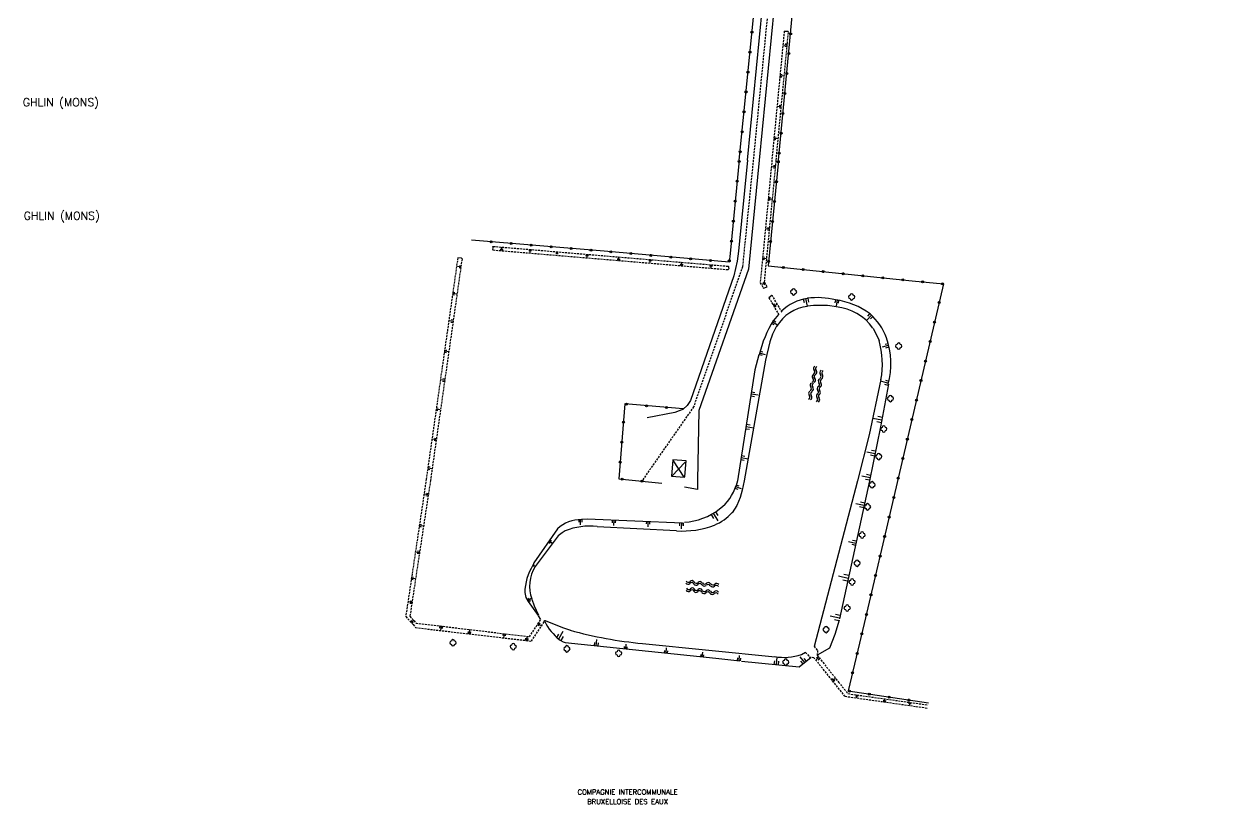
# Model space of a CAD drawing. Header units: millimetres. Extents: x 116000 to 117000, y 128339 to 129000.
# Drawn here: x 116018 to 116316.5, y 128339.1 to 128534 of the extents above; entities that cross this region are included whole.
import ezdxf
from ezdxf.enums import TextEntityAlignment as Align

# ---------------------------------------------------------------- set-up
doc = ezdxf.new("R2010")
doc.units = ezdxf.units.MM
doc.linetypes.add('DASHED', pattern=[0.75, 0.5, -0.25])
for name, color, linetype in [('W0001', 6, 'DASHED'), ('W0008', 7, 'CONTINUOUS'), ('W0100', 7, 'CONTINUOUS'), ('W0112', 1, 'DASHED'), ('W0211', 2, 'CONTINUOUS'), ('W0300', 7, 'CONTINUOUS'), ('W0322', 7, 'CONTINUOUS'), ('W0515', 5, 'CONTINUOUS'), ('W0980', 7, 'CONTINUOUS'), ('W0984', 7, 'CONTINUOUS')]:
    doc.layers.add(name, color=color, linetype=linetype)
doc.styles.get("Standard").update_dxf_attribs({"font": 'romans.shx', "width": 0.85})

msp = doc.modelspace()

# ---------------------------------------------------------------- linework, layer by layer
at = {"layer": 'W0001'}
msp.add_lwpolyline([(116269.46, 128705.93), (116268.91, 128699.44), (116269.38, 128693.04), (116269.05, 128660.4), (116268.1, 128647.56, -0.145877), (116250.69, 128629.11), (116214.41, 128598.28, 0.195046), (116208.7, 128585.93), (116200.3, 128500)], format="xyb", dxfattribs=at)
msp.add_lwpolyline([(116200.3, 128500), (116197.61, 128473.32), (116185.4, 128438.35), (116172.38, 128419.69)], dxfattribs=at)
at = {"layer": 'W0008'}
for points in [[(116205.51, 128569.01), (116198.82, 128500)], [(116208.51, 128569.02), (116201.77, 128500)], [(116198.85, 128500), (116196.64, 128477.22), (116196.31, 128474.77), (116195.48, 128471.09), (116184.6, 128439.96), (116183.8, 128438.69), (116182.76, 128437.75)], [(116201.79, 128500), (116199.13, 128472.77), (116186.71, 128437.41), (116186.35, 128419.97)], [(116182.85, 128437.77), (116180.67, 128436.9), (116173.78, 128435.57)], [(116186.35, 128419.98), (116186.4, 128417.69), (116183.16, 128418.27)]]:
    msp.add_lwpolyline(points, dxfattribs=at)
at = {"layer": 'W0100'}
msp.add_lwpolyline([(116183.22, 128420.97), (116183.57, 128424.81), (116180.18, 128425.11), (116179.86, 128421.04), (116183.16, 128420.75), (116183.22, 128420.97)], close=True, dxfattribs=at)
for points in [[(116183.32, 128424.54), (116179.92, 128421.05)], [(116180.26, 128424.86), (116182.92, 128420.8)]]:
    msp.add_lwpolyline(points, dxfattribs=at)
at = {"layer": 'W0112'}
for points in [[(116208.04, 128532.19), (116204.95, 128500)], [(116206.02, 128500), (116209.11, 128532.07), (116208.96, 128532.22)], [(116204.98, 128500), (116202.04, 128469.35), (116202.87, 128467.97)], [(116203.75, 128468.34), (116203.11, 128469.52), (116206.05, 128500)], [(116135.14, 128478.33), (116135.27, 128478.43), (116194.05, 128473.47), (116194.21, 128473.36)], [(116126.47, 128475.6), (116118.58, 128420.23)], [(116127.36, 128475.5), (116127.53, 128475.34), (116119.64, 128419.94)], [(116135.11, 128477.78), (116135.21, 128477.54), (116194.01, 128472.63), (116194.17, 128472.83)], [(116204.21, 128465.6), (116206.66, 128461.37)], [(116207.49, 128461.96), (116205.1, 128466.07), (116204.92, 128466.12)], [(116118.58, 128420.23), (116113.46, 128385.93), (116115.33, 128383.92), (116115.89, 128383.18), (116144.89, 128379.81), (116148.1, 128384.72)], [(116119.64, 128419.94), (116114.5, 128386.02)], [(116114.5, 128386.02), (116116.08, 128384.31)], [(116116.08, 128384.31), (116144.38, 128380.91)], [(116144.38, 128380.91), (116147.22, 128385.23)], [(116213.37, 128377), (116214.3, 128375.89), (116215.39, 128375.75), (116223.01, 128366.17), (116223.23, 128366.03), (116243.83, 128363.08)], [(116215.49, 128378.53), (116216.32, 128377.52)], [(116216.36, 128377.49), (116216.28, 128376.27), (116221.6, 128369.58), (116223.93, 128366.68), (116243.99, 128363.86)]]:
    msp.add_lwpolyline(points, dxfattribs=at)
at = {"layer": 'W0211'}
for p, q in [((116208.28, 128529.07), (116208.82, 128529.02)), ((116207.72, 128528.81), (116208.79, 128528.71)), ((116208.22, 128528.45), (116208.76, 128528.4)), ((116207.48, 128520.68), (116206.94, 128520.73)), ((116208.04, 128520.93), (116206.97, 128521.04)), ((116207.53, 128521.29), (116207, 128521.34)), ((116206.24, 128513.45), (116207.31, 128513.35)), ((116206.75, 128513.09), (116207.28, 128513.04)), ((116206.81, 128513.71), (116207.34, 128513.66)), ((116205.96, 128505.08), (116205.45, 128505.13)), ((116206.5, 128505.32), (116205.47, 128505.42)), ((116206.01, 128505.67), (116205.5, 128505.72)), ((116204.83, 128498.4), (116205.88, 128498.3)), ((116205.33, 128498.04), (116205.85, 128497.99)), ((116205.38, 128498.65), (116205.91, 128498.6)), ((116205.08, 128490.18), (116204.05, 128490.28)), ((116204.6, 128490.53), (116204.08, 128490.58)), ((116204.54, 128489.94), (116204.02, 128489.99)), ((116203.34, 128482.87), (116204.39, 128482.77)), ((116203.83, 128482.52), (116204.36, 128482.47)), ((116203.89, 128483.13), (116204.42, 128483.08)), ((116137.42, 128478.25), (116137.34, 128477.36)), ((116137.12, 128477.82), (116137.09, 128477.38)), ((116137.64, 128477.78), (116137.6, 128477.34)), ((116144.37, 128477.27), (116144.4, 128477.66)), ((116144.56, 128476.86), (116144.62, 128477.64)), ((116144.81, 128477.23), (116144.85, 128477.62)), ((116151.08, 128476.79), (116151.08, 128476.5)), ((116151.25, 128477.08), (116151.25, 128476.5)), ((116151.42, 128476.79), (116151.42, 128476.5)), ((116158.59, 128476.02), (116158.63, 128476.46)), ((116158.81, 128475.57), (116158.88, 128476.44)), ((116159.09, 128475.98), (116159.13, 128476.41)), ((116166.38, 128475.37), (116166.34, 128474.94)), ((116166.66, 128475.78), (116166.59, 128474.92)), ((116166.88, 128475.33), (116166.84, 128474.9)), ((116203.61, 128475.35), (116202.63, 128475.44)), ((116203.15, 128475.68), (116202.65, 128475.73)), ((116126.39, 128473.48), (116127.25, 128473.36)), ((116126.79, 128473.17), (116127.21, 128473.11)), ((116126.86, 128473.67), (116127.28, 128473.6)), ((116174.39, 128474.75), (116174.42, 128475.13)), ((116174.57, 128474.36), (116174.63, 128475.11)), ((116174.82, 128474.72), (116174.85, 128475.09)), ((116182.11, 128474.05), (116182.07, 128473.62)), ((116182.39, 128474.45), (116182.32, 128473.6)), ((116182.6, 128474.01), (116182.57, 128473.58)), ((116189.56, 128473.42), (116189.59, 128473.85)), ((116189.77, 128472.98), (116189.84, 128473.83)), ((116190.05, 128473.38), (116190.08, 128473.81)), ((116203.09, 128475.11), (116202.6, 128475.16)), ((116202.54, 128468.95), (116203.22, 128469.32)), ((116202.77, 128469.33), (116203.11, 128469.52)), ((116125.66, 128466.26), (116125.15, 128466.33)), ((116126.21, 128466.48), (116125.19, 128466.63)), ((116125.74, 128466.85), (116125.23, 128466.92)), ((116202.98, 128468.94), (116203.32, 128469.12)), ((116205.73, 128463.98), (116205.3, 128463.72)), ((116206.32, 128463.98), (116205.44, 128463.47)), ((116206.03, 128463.47), (116205.59, 128463.22)), ((116213.07, 128464.31), (116212.89, 128465.27)), ((116213.82, 128463.46), (116213.44, 128465.38)), ((116214.18, 128464.53), (116214, 128465.49)), ((116220.8, 128464.36), (116220.91, 128465.06)), ((116221.09, 128463.6), (116221.31, 128464.99)), ((116221.6, 128464.23), (116221.71, 128464.93)), ((116228.67, 128460.02), (116229.83, 128461.27)), ((116228.89, 128460.98), (116229.47, 128461.6)), ((116229.61, 128460.31), (116230.19, 128460.93)), ((116124.23, 128459.91), (116125.31, 128459.75)), ((116124.73, 128459.52), (116125.27, 128459.44)), ((116124.82, 128460.14), (116125.36, 128460.07)), ((116205.5, 128458.79), (116204.87, 128459.16)), ((116206.35, 128458.78), (116205.08, 128459.52)), ((116205.93, 128459.52), (116205.29, 128459.89)), ((116123.63, 128451.82), (116123.09, 128451.9)), ((116124.22, 128452.05), (116123.14, 128452.21)), ((116123.72, 128452.44), (116123.18, 128452.52)), ((116203.34, 128451.36), (116201.88, 128451.75)), ((116202.72, 128451.98), (116201.99, 128452.17)), ((116232.57, 128453.35), (116234.12, 128453.73)), ((116233.24, 128453.99), (116234.01, 128454.18)), ((116233.46, 128453.1), (116234.23, 128453.29)), ((116202.5, 128451.13), (116201.77, 128451.32)), ((116122.72, 128445.41), (116123.26, 128445.34)), ((116122.14, 128445.18), (116123.21, 128445.02)), ((116122.63, 128444.79), (116123.17, 128444.71)), ((116232.36, 128444.72), (116234.09, 128444.28)), ((116233.1, 128444), (116233.97, 128443.78)), ((116233.36, 128445), (116234.22, 128444.78)), ((116200.57, 128440.85), (116199.68, 128440.99)), ((116201.53, 128441.22), (116199.76, 128441.5)), ((116200.73, 128441.87), (116199.84, 128442.01)), ((116121.5, 128437.38), (116121.03, 128437.45)), ((116121.99, 128437.58), (116121.07, 128437.71)), ((116121.57, 128437.91), (116121.11, 128437.98)), ((116199.51, 128433.74), (116198.57, 128433.89)), ((116230.14, 128435.52), (116232.44, 128435.09)), ((116231.17, 128434.64), (116232.31, 128434.43)), ((116231.41, 128435.97), (116232.56, 128435.75)), ((116120.67, 128430.54), (116121.14, 128430.47)), ((116199.34, 128432.66), (116198.4, 128432.8)), ((116200.37, 128433.05), (116198.49, 128433.35)), ((116120.17, 128430.34), (116121.1, 128430.21)), ((116120.6, 128430), (116121.06, 128429.94)), ((116229.83, 128427.52), (116230.87, 128427.31)), ((116198.06, 128424.94), (116197.19, 128425.07)), ((116199.01, 128425.3), (116197.27, 128425.57)), ((116198.22, 128425.94), (116197.35, 128426.08)), ((116228.65, 128427.13), (116230.75, 128426.7)), ((116229.58, 128426.31), (116230.63, 128426.1)), ((116119.47, 128422.62), (116118.93, 128422.69)), ((116120.05, 128422.85), (116118.98, 128423)), ((116119.56, 128423.24), (116119.02, 128423.31)), ((116196.8, 128418.52), (116196.07, 128418.78)), ((116227.46, 128421.09), (116229.51, 128420.67)), ((116228.37, 128420.29), (116229.39, 128420.08)), ((116228.61, 128421.48), (116229.63, 128421.27)), ((116118.04, 128416.57), (116119.1, 128416.41)), ((116118.52, 128416.18), (116119.06, 128416.1)), ((116118.62, 128416.8), (116119.15, 128416.72)), ((116196.5, 128417.68), (116195.78, 128417.94)), ((116197.37, 128417.84), (116195.93, 128418.36)), ((116225.97, 128414.23), (116228.02, 128413.79)), ((116226.87, 128413.42), (116227.89, 128413.19)), ((116227.12, 128414.6), (116228.15, 128414.38)), ((116156.77, 128409.51), (116156.76, 128410.17)), ((116157.16, 128408.85), (116157.15, 128410.18)), ((116157.54, 128409.52), (116157.53, 128410.18)), ((116165.11, 128409.4), (116165.14, 128410.09)), ((116165.48, 128408.68), (116165.54, 128410.08)), ((116165.92, 128409.36), (116165.95, 128410.06)), ((116173.66, 128409.07), (116173.68, 128409.74)), ((116174.02, 128408.38), (116174.07, 128409.73)), ((116174.44, 128409.04), (116174.46, 128409.71)), ((116190.42, 128410.47), (116189.83, 128411.45)), ((116191.57, 128409.84), (116190.4, 128411.79)), ((116191.55, 128411.15), (116190.96, 128412.13)), ((116117.33, 128408.27), (116116.81, 128408.35)), ((116117.91, 128408.49), (116116.85, 128408.65)), ((116117.42, 128408.87), (116116.9, 128408.95)), ((116181.95, 128408.62), (116181.98, 128409.4)), ((116182.37, 128407.83), (116182.43, 128409.38)), ((116182.85, 128408.59), (116182.88, 128409.36)), ((116149.52, 128404.23), (116149.08, 128404.54)), ((116150.14, 128404.18), (116149.26, 128404.79)), ((116149.87, 128404.74), (116149.43, 128405.04)), ((116224.08, 128404.73), (116225.96, 128404.32)), ((116224.9, 128403.99), (116225.84, 128403.78)), ((116225.14, 128405.07), (116226.07, 128404.87)), ((116115.88, 128402.12), (116116.92, 128401.96)), ((116116.35, 128401.74), (116116.87, 128401.66)), ((116116.44, 128402.34), (116116.96, 128402.26)), ((116145.41, 128398.48), (116145.14, 128398.6)), ((116145.75, 128398.5), (116145.21, 128398.76)), ((116145.55, 128398.78), (116145.29, 128398.91)), ((116115.36, 128395.12), (116114.84, 128395.19)), ((116115.91, 128395.34), (116114.89, 128395.49)), ((116115.44, 128395.71), (116114.93, 128395.79)), ((116221.57, 128396.09), (116224.04, 128395.55)), ((116222.65, 128395.11), (116223.89, 128394.84)), ((116222.96, 128396.53), (116224.2, 128396.26)), ((116114.02, 128389.69), (116115.03, 128389.54)), ((116114.48, 128389.32), (116114.99, 128389.25)), ((116114.57, 128389.91), (116115.08, 128389.83)), ((116144.28, 128390.44), (116143.8, 128390.13)), ((116144.92, 128390.47), (116143.98, 128389.86)), ((116144.63, 128389.89), (116144.15, 128389.59)), ((116219.56, 128386.1), (116221.87, 128385.6)), ((116220.86, 128386.52), (116222.02, 128386.27)), ((116114.99, 128384.88), (116114.69, 128384.61)), ((116115.45, 128384.99), (116114.85, 128384.43)), ((116115.31, 128384.54), (116115.01, 128384.26)), ((116121.99, 128383.03), (116122.06, 128383.59)), ((116122.25, 128382.44), (116122.38, 128383.55)), ((116122.63, 128382.96), (116122.7, 128383.51)), ((116146.77, 128383.62), (116146.35, 128383.9)), ((116147.36, 128383.59), (116146.51, 128384.15)), ((116147.09, 128384.11), (116146.67, 128384.39)), ((116220.57, 128385.19), (116221.72, 128384.93)), ((116129.03, 128382.2), (116128.97, 128381.66)), ((116129.41, 128382.71), (116129.28, 128381.62)), ((116129.66, 128382.13), (116129.59, 128381.59)), ((116137.77, 128381.17), (116137.83, 128381.7)), ((116138.01, 128380.61), (116138.13, 128381.66)), ((116138.37, 128381.1), (116138.44, 128381.62)), ((116143.38, 128380.51), (116143.32, 128379.99)), ((116143.74, 128380.99), (116143.62, 128379.96)), ((116143.97, 128380.44), (116143.92, 128379.92)), ((116151.61, 128381.56), (116151.07, 128380.57)), ((116152.73, 128382.25), (116151.65, 128380.26)), ((116152.76, 128380.94), (116152.22, 128379.94)), ((116161.14, 128380.23), (116160.98, 128378.65)), ((116160.6, 128379.49), (116160.52, 128378.7)), ((116161.52, 128379.39), (116161.43, 128378.6)), ((116168.07, 128378.48), (116168.01, 128377.91)), ((116168.46, 128379.02), (116168.34, 128377.88)), ((116168.72, 128378.41), (116168.67, 128377.85)), ((116178.14, 128377.5), (116178.07, 128376.86)), ((116178.57, 128378.1), (116178.44, 128376.82)), ((116178.88, 128377.42), (116178.81, 128376.78)), ((116187.6, 128377.01), (116187.48, 128375.88)), ((116187.21, 128376.48), (116187.15, 128375.91)), ((116187.86, 128376.41), (116187.8, 128375.84)), ((116196.36, 128375.6), (116196.29, 128374.95)), ((116196.8, 128376.2), (116196.66, 128374.91)), ((116197.1, 128375.52), (116197.03, 128374.87)), ((116205.57, 128374.91), (116205.47, 128374)), ((116206.18, 128375.76), (116206, 128373.95)), ((116206.61, 128374.8), (116206.52, 128373.89)), ((116211.96, 128375.89), (116213.13, 128374.44)), ((116212.13, 128374.82), (116212.71, 128374.1)), ((116212.96, 128375.5), (116213.55, 128374.78)), ((116215.92, 128375.07), (116216.72, 128375.71)), ((116216.14, 128375.62), (116216.54, 128375.94)), ((116216.51, 128375.16), (116216.91, 128375.48)), ((116220.29, 128370.41), (116219.89, 128370.09)), ((116220.87, 128370.5), (116220.07, 128369.86)), ((116220.65, 128369.95), (116220.25, 128369.64)), ((116226.04, 128366.01), (116226.09, 128366.38)), ((116226.2, 128365.6), (116226.3, 128366.35)), ((116226.47, 128365.95), (116226.52, 128366.32)), ((116232.87, 128365.04), (116232.82, 128364.66)), ((116233.14, 128365.39), (116233.04, 128364.63)), ((116233.31, 128364.97), (116233.25, 128364.59)), ((116239.22, 128364.14), (116239.27, 128364.52)), ((116239.38, 128363.72), (116239.49, 128364.49)), ((116239.66, 128364.07), (116239.72, 128364.46))]:
    msp.add_line(p, q, dxfattribs=at)
for points in [[(116208.04, 128532.21), (116208.99, 128532.19)], [(116135.27, 128478.43), (116135.11, 128477.78)], [(116127.36, 128475.5), (116126.47, 128475.6)], [(116194.05, 128473.47), (116194.17, 128472.83)], [(116202.87, 128467.97), (116203.75, 128468.34)], [(116204.92, 128466.12), (116204.21, 128465.6)], [(116206.59, 128461.41), (116205.33, 128459.95)], [(116201.72, 128451.34), (116200.72, 128447.59), (116196.37, 128419.85)], [(116234.09, 128444.01), (116232.11, 128433.34), (116229.34, 128419.84)], [(116196.37, 128419.85), (116196.03, 128418.67)], [(116229.34, 128419.84), (116221.82, 128385.36)], [(116157.4, 128410.27), (116158.84, 128410.35), (116182.66, 128409.37)], [(116151.41, 128407.9), (116145.51, 128399.39), (116145.2, 128398.73)], [(116143.2, 128391.93), (116143.46, 128390.67), (116144.06, 128389.74), (116146.55, 128386.2)], [(116221.74, 128385.03), (116220.7, 128381.46), (116219.35, 128378.03)], [(116151.86, 128380.14), (116152.81, 128379.63), (116153.34, 128379.45), (116190.96, 128375.51), (116196.93, 128374.88)], [(116219.35, 128378.03), (116216.28, 128376.27)], [(116197.33, 128374.83), (116211.79, 128373.36), (116214.77, 128375.77)]]:
    msp.add_lwpolyline(points, dxfattribs=at)
for centre, radius, start, end in [((116215.78, 128453.43), 12.18, 99.461, 133.6798), ((116216.32, 128447.14), 18.48, 75.7185, 97.7812), ((116218.46, 128446.71), 18.51, 53.3565, 82.5068), ((116220.14, 128450.83), 14.24, 19.5699, 48.8424), ((116232.12, 128443.85), 31.25, 148.8787, 166.1391), ((116215.27, 128449.06), 19.42, 344.9394, 19.689), ((116184.51, 128422.42), 12.11, 307.5517, 342.1114), ((116182.05, 128425.62), 16.15, 273.6513, 307.5517), ((116157.26, 128401.52), 8.66, 89.2987, 132.5641), ((116156.5, 128391.65), 13.31, 147.7279, 178.896), ((116160.18, 128390.65), 13.37, 206.2335, 231.753)]:
    msp.add_arc(centre, radius, start, end, dxfattribs=at)
at = {"layer": 'W0300'}
for centre, start, end in [((116209.98, 128467.05), 90, 270), ((116210.38, 128467.45), 0, 180), ((116210.38, 128466.65), 180, 0), ((116210.78, 128467.05), 270, 90), ((116224.89, 128466.21), 0, 180), ((116224.49, 128465.81), 90, 270), ((116224.89, 128465.41), 180, 0), ((116225.29, 128465.81), 270, 90), ((116236.24, 128453.52), 90, 270), ((116236.64, 128453.92), 0, 180), ((116236.64, 128453.12), 180, 0), ((116237.04, 128453.52), 270, 90), ((116234.17, 128440.4), 90, 270), ((116234.57, 128440.8), 0, 180), ((116234.57, 128440), 180, 0), ((116234.97, 128440.4), 270, 90), ((116232.91, 128433.21), 0, 180), ((116232.51, 128432.81), 90, 270), ((116232.91, 128432.41), 180, 0), ((116233.31, 128432.81), 270, 90), ((116231.26, 128425.91), 90, 270), ((116231.66, 128426.31), 0, 180), ((116231.66, 128425.51), 180, 0), ((116232.06, 128425.91), 270, 90), ((116229.6, 128418.87), 90, 270), ((116230, 128419.27), 0, 180), ((116230.4, 128418.87), 270, 90), ((116230, 128418.47), 180, 0), ((116228.47, 128413.35), 90, 270), ((116228.87, 128413.75), 0, 180), ((116228.87, 128412.95), 180, 0), ((116229.27, 128413.35), 270, 90), ((116227.09, 128406.31), 90, 270), ((116227.49, 128406.71), 0, 180), ((116227.89, 128406.31), 270, 90), ((116227.49, 128405.91), 180, 0), ((116225.85, 128399.27), 90, 270), ((116226.25, 128399.67), 0, 180), ((116226.25, 128398.87), 180, 0), ((116226.65, 128399.27), 270, 90), ((116224.6, 128394.58), 90, 270), ((116225, 128394.98), 0, 180), ((116225.4, 128394.58), 270, 90), ((116225, 128394.18), 180, 0), ((116223.76, 128388.49), 0, 180), ((116223.36, 128388.09), 90, 270), ((116223.76, 128387.69), 180, 0), ((116224.16, 128388.09), 270, 90), ((116218.11, 128382.7), 90, 270), ((116218.51, 128383.1), 0, 180), ((116218.91, 128382.7), 270, 90), ((116124.86, 128379.4), 90, 270), ((116125.26, 128379.8), 0, 180), ((116125.66, 128379.4), 270, 90), ((116218.51, 128382.3), 180, 0), ((116125.26, 128379), 180, 0), ((116139.92, 128378.43), 90, 270), ((116140.32, 128378.83), 0, 180), ((116140.32, 128378.03), 180, 0), ((116140.72, 128378.43), 270, 90), ((116153.33, 128377.88), 90, 270), ((116153.73, 128378.28), 0, 180), ((116153.73, 128377.48), 180, 0), ((116154.13, 128377.88), 270, 90), ((116166.28, 128376.77), 90, 270), ((116166.68, 128377.17), 0, 180), ((116167.08, 128376.77), 270, 90), ((116166.68, 128376.37), 180, 0), ((116208.02, 128374.56), 90, 270), ((116208.42, 128374.96), 0, 180), ((116208.42, 128374.16), 180, 0), ((116208.82, 128374.56), 270, 90)]:
    msp.add_arc(centre, 0.4, start, end, dxfattribs=at)
at = {"layer": 'W0322'}
for points in [[(116196.8, 128500), (116198.76, 128519.75), (116202.28, 128554.92), (116205.09, 128584.58), (116205.55, 128589.75), (116176.04, 128591.29), (116158.7, 128592.2)], [(116206.6, 128500), (116210.06, 128535.91), (116213.59, 128573.03), (116215.02, 128588.89), (116250.41, 128583.5), (116311.17, 128574.02), (116316.46, 128573.14), (116314.58, 128563.56)], [(116196.8, 128500), (116194.56, 128476.66), (116194.28, 128474.46), (116163.05, 128477.23), (116129.86, 128480)], [(116206.6, 128500), (116204, 128473.53), (116239.97, 128469.83), (116247.83, 128469.03), (116235.46, 128415.88), (116228.05, 128384.22), (116224.01, 128367.36), (116244.13, 128364.35)], [(116182.81, 128437.8), (116168.24, 128439.07), (116166.73, 128420.35), (116177.49, 128419.31)]]:
    msp.add_lwpolyline(points, dxfattribs=at)
for centre, radius in [((116199.98, 128531.93), 0.25), ((116199.98, 128531.93), 0.15), ((116209.64, 128531.56), 0.25), ((116209.64, 128531.56), 0.15), ((116199.48, 128526.95), 0.25), ((116199.48, 128526.95), 0.15), ((116209.16, 128526.59), 0.25), ((116209.16, 128526.59), 0.15), ((116198.98, 128521.98), 0.25), ((116198.98, 128521.98), 0.15), ((116208.68, 128521.61), 0.25), ((116208.68, 128521.61), 0.15), ((116198.49, 128517), 0.25), ((116198.49, 128517), 0.15), ((116208.2, 128516.63), 0.25), ((116208.2, 128516.63), 0.15), ((116197.99, 128512.03), 0.25), ((116197.99, 128512.03), 0.15), ((116207.72, 128511.65), 0.25), ((116207.72, 128511.65), 0.15), ((116197.5, 128507.05), 0.25), ((116197.5, 128507.05), 0.15), ((116207.25, 128506.68), 0.25), ((116207.25, 128506.68), 0.15), ((116197.01, 128502.08), 0.25), ((116197.01, 128502.08), 0.15), ((116196.77, 128499.67), 0.25), ((116196.77, 128499.67), 0.15), ((116206.56, 128499.57), 0.25), ((116206.56, 128499.57), 0.15), ((116206.77, 128501.7), 0.25), ((116206.77, 128501.7), 0.15), ((116196.29, 128494.69), 0.25), ((116196.29, 128494.69), 0.15), ((116206.07, 128494.59), 0.25), ((116206.07, 128494.59), 0.15), ((116195.81, 128489.72), 0.25), ((116195.81, 128489.72), 0.15), ((116205.58, 128489.61), 0.25), ((116205.58, 128489.61), 0.15), ((116195.33, 128484.74), 0.25), ((116195.33, 128484.74), 0.15), ((116205.09, 128484.64), 0.25), ((116205.09, 128484.64), 0.15), ((116134.84, 128479.59), 0.25), ((116134.84, 128479.59), 0.15), ((116139.82, 128479.17), 0.25), ((116139.82, 128479.17), 0.15), ((116144.81, 128478.75), 0.25), ((116144.81, 128478.75), 0.15), ((116149.79, 128478.34), 0.25), ((116149.79, 128478.34), 0.15), ((116194.86, 128479.76), 0.25), ((116194.86, 128479.76), 0.15), ((116204.6, 128479.66), 0.25), ((116204.6, 128479.66), 0.15), ((116154.77, 128477.92), 0.25), ((116154.77, 128477.92), 0.15), ((116159.75, 128477.5), 0.25), ((116159.75, 128477.5), 0.15), ((116164.74, 128477.08), 0.25), ((116164.74, 128477.08), 0.15), ((116169.72, 128476.64), 0.25), ((116169.72, 128476.64), 0.15), ((116174.7, 128476.19), 0.25), ((116174.7, 128476.19), 0.15), ((116179.68, 128475.75), 0.25), ((116179.68, 128475.75), 0.15), ((116184.66, 128475.31), 0.25), ((116184.66, 128475.31), 0.15), ((116189.64, 128474.87), 0.25), ((116189.64, 128474.87), 0.15), ((116194.32, 128474.79), 0.25), ((116194.32, 128474.79), 0.15), ((116204.11, 128474.69), 0.25), ((116204.11, 128474.69), 0.15), ((116207.82, 128473.14), 0.25), ((116207.82, 128473.14), 0.15), ((116212.79, 128472.63), 0.25), ((116212.79, 128472.63), 0.15), ((116217.76, 128472.12), 0.25), ((116217.76, 128472.12), 0.15), ((116222.74, 128471.61), 0.25), ((116222.74, 128471.61), 0.15), ((116227.71, 128471.09), 0.25), ((116227.71, 128471.09), 0.15), ((116232.69, 128470.58), 0.25), ((116232.69, 128470.58), 0.15), ((116237.66, 128470.07), 0.25), ((116237.66, 128470.07), 0.15), ((116242.63, 128469.56), 0.25), ((116242.63, 128469.56), 0.15), ((116247.61, 128469.05), 0.25), ((116247.61, 128469.05), 0.15), ((116246.75, 128464.38), 0.25), ((116246.75, 128464.38), 0.15), ((116245.62, 128459.51), 0.25), ((116245.62, 128459.51), 0.15), ((116244.48, 128454.64), 0.25), ((116244.48, 128454.64), 0.15), ((116243.35, 128449.77), 0.25), ((116243.35, 128449.77), 0.15), ((116242.21, 128444.9), 0.25), ((116242.21, 128444.9), 0.15), ((116241.08, 128440.03), 0.25), ((116241.08, 128440.03), 0.15), ((116168.65, 128439.03), 0.25), ((116168.65, 128439.03), 0.15), ((116173.63, 128438.6), 0.25), ((116173.63, 128438.6), 0.15), ((116178.61, 128438.16), 0.25), ((116178.61, 128438.16), 0.15), ((116167.87, 128434.5), 0.25), ((116167.87, 128434.5), 0.15), ((116239.95, 128435.16), 0.25), ((116239.95, 128435.16), 0.15), ((116238.81, 128430.29), 0.25), ((116167.47, 128429.51), 0.25), ((116167.47, 128429.51), 0.15), ((116238.81, 128430.29), 0.15), ((116167.07, 128424.53), 0.25), ((116167.07, 128424.53), 0.15), ((116237.68, 128425.42), 0.25), ((116237.68, 128425.42), 0.15), ((116167.54, 128420.27), 0.25), ((116167.54, 128420.27), 0.15), ((116172.51, 128419.79), 0.25), ((116172.51, 128419.79), 0.15), ((116236.54, 128420.55), 0.25), ((116236.54, 128420.55), 0.15), ((116235.41, 128415.68), 0.25), ((116235.41, 128415.68), 0.15), ((116234.27, 128410.81), 0.25), ((116234.27, 128410.81), 0.15), ((116233.13, 128405.94), 0.25), ((116233.13, 128405.94), 0.15), ((116231.99, 128401.07), 0.25), ((116231.99, 128401.07), 0.15), ((116230.86, 128396.2), 0.25), ((116230.86, 128396.2), 0.15), ((116229.72, 128391.34), 0.25), ((116229.72, 128391.34), 0.15), ((116228.58, 128386.47), 0.25), ((116228.58, 128386.47), 0.15), ((116227.43, 128381.6), 0.25), ((116227.43, 128381.6), 0.15), ((116226.26, 128376.74), 0.25), ((116226.26, 128376.74), 0.15), ((116225.09, 128371.88), 0.25), ((116225.09, 128371.88), 0.15), ((116224.35, 128367.3), 0.25), ((116224.35, 128367.3), 0.15), ((116229.3, 128366.57), 0.25), ((116229.3, 128366.57), 0.15), ((116234.24, 128365.83), 0.25), ((116234.24, 128365.83), 0.15), ((116239.19, 128365.09), 0.25), ((116239.19, 128365.09), 0.15)]:
    msp.add_circle(centre, radius, dxfattribs=at)
at = {"layer": 'W0515'}
for points in [[(116221.06, 128463.34), (116218.82, 128463.63), (116215.35, 128463.67), (116213.82, 128463.46)], [(116206.13, 128458.46), (116205.12, 128456.51), (116204.42, 128454.55), (116203.34, 128449.98), (116198.05, 128419.88)], [(116230.26, 128457.98), (116231.8, 128454.9)], [(116232.22, 128445.14), (116229.24, 128431.34), (116226.38, 128419.85)], [(116198.05, 128419.88), (116197.53, 128417.49), (116197.03, 128415.71), (116196.19, 128413.72), (116195.02, 128411.87)], [(116226.38, 128419.85), (116215.48, 128378.5)], [(116153.34, 128407.33), (116152.59, 128406.9), (116151.57, 128406.08), (116145.78, 128398.43)], [(116181.12, 128407.36), (116161.27, 128408.4)], [(116144.94, 128390.31), (116145.53, 128388.65), (116146.63, 128386.26)], [(116147.22, 128385.23), (116146.65, 128386.15)], [(116148.09, 128384.67), (116148.21, 128384.94), (116148.31, 128384.95), (116152.64, 128383.21), (116154.6, 128382.57)], [(116172.61, 128379.21), (116205.75, 128375.9)], [(116212.33, 128376.48), (116213.34, 128377.02)]]:
    msp.add_lwpolyline(points, dxfattribs=at)
for centre, radius, start, end in [((116214.95, 128453.25), 10.22, 96.1412, 149.4437), ((116219.94, 128450.84), 12.51, 34.8226, 84.9236), ((116211.11, 128449.01), 21.45, 349.5637, 16.0242), ((116215.97, 128447.91), 0.625, 116.8331, 223.0933), ((116216.46, 128447.82), 0.625, 116.8331, 223.0933), ((116214.73, 128445.05), 0.625, 296.8331, 43.0933), ((116215.65, 128445.91), 0.625, 116.8331, 223.0933), ((116215.06, 128447.05), 0.625, 296.8331, 43.0933), ((116216.14, 128445.82), 0.625, 116.8331, 223.0933), ((116215.22, 128444.97), 0.625, 296.8331, 43.0933), ((116215.55, 128446.96), 0.625, 296.8331, 43.0933), ((116217.53, 128446.85), 0.625, 116.8331, 223.0933), ((116216.62, 128445.99), 0.625, 296.8331, 43.0933), ((116217.11, 128445.91), 0.625, 296.8331, 43.0933), ((116218.02, 128446.76), 0.625, 116.8331, 223.0933), ((116215.12, 128443.73), 0.625, 116.8331, 223.0933), ((116214.2, 128442.88), 0.625, 296.8331, 43.0933), ((116215.61, 128443.65), 0.625, 116.8331, 223.0933), ((116214.7, 128442.79), 0.625, 296.8331, 43.0933), ((116215.97, 128442), 0.625, 296.8331, 43.0933), ((116216.88, 128442.85), 0.625, 116.8331, 223.0933), ((116216.26, 128443.94), 0.625, 296.8331, 43.0933), ((116217.17, 128444.79), 0.625, 116.8331, 223.0933), ((116217.37, 128442.76), 0.625, 116.8331, 223.0933), ((116217.67, 128444.7), 0.625, 116.8331, 223.0933), ((116216.75, 128443.85), 0.625, 296.8331, 43.0933), ((116213.85, 128440.82), 0.625, 296.8331, 43.0933), ((116214.76, 128441.68), 0.625, 116.8331, 223.0933), ((116214.34, 128440.73), 0.625, 296.8331, 43.0933), ((116215.26, 128441.59), 0.625, 116.8331, 223.0933), ((116215.79, 128440.18), 0.625, 296.8331, 43.0933), ((116216.7, 128441.03), 0.625, 116.8331, 223.0933), ((116217.2, 128440.94), 0.625, 116.8331, 223.0933), ((116216.28, 128440.09), 0.625, 296.8331, 43.0933), ((116216.46, 128441.91), 0.625, 296.8331, 43.0933), ((116186.08, 128420.03), 12.09, 291.9042, 317.827), ((116159.33, 128392.62), 15.91, 82.8815, 112.1693), ((116182.67, 128428.98), 21.67, 265.8938, 291.4528), ((116153.75, 128393.54), 9.34, 148.3083, 200.0905), ((116184.06, 128395.14), 0.625, 210.8359, 317.0961), ((116184.98, 128394.29), 0.625, 30.8359, 137.0961), ((116186.99, 128394.04), 0.625, 30.8359, 137.0961), ((116184.01, 128394.64), 0.625, 210.8359, 317.0961), ((116184.08, 128392.82), 0.625, 210.8359, 317.0961), ((116184.14, 128393.32), 0.625, 210.8359, 317.0961), ((116184.93, 128393.79), 0.625, 30.8359, 137.0961), ((116185, 128391.97), 0.625, 30.8359, 137.0961), ((116185.05, 128392.47), 0.625, 30.8359, 137.0961), ((116186.02, 128394.39), 0.625, 210.8359, 317.0961), ((116186.02, 128392.6), 0.625, 210.8359, 317.0961), ((116186.07, 128394.89), 0.625, 210.8359, 317.0961), ((116186.07, 128393.1), 0.625, 210.8359, 317.0961), ((116186.93, 128393.54), 0.625, 30.8359, 137.0961), ((116186.93, 128391.75), 0.625, 30.8359, 137.0961), ((116186.99, 128392.25), 0.625, 30.8359, 137.0961), ((116188.02, 128392.31), 0.625, 210.8359, 317.0961), ((116188.08, 128392.81), 0.625, 210.8359, 317.0961), ((116188.1, 128394.17), 0.625, 210.8359, 317.0961), ((116188.15, 128394.67), 0.625, 210.8359, 317.0961), ((116188.94, 128391.46), 0.625, 30.8359, 137.0961), ((116188.99, 128391.96), 0.625, 30.8359, 137.0961), ((116189.01, 128393.32), 0.625, 30.8359, 137.0961), ((116189.07, 128393.82), 0.625, 30.8359, 137.0961), ((116190.07, 128392.09), 0.625, 210.8359, 317.0961), ((116190.12, 128392.59), 0.625, 210.8359, 317.0961), ((116190.18, 128393.95), 0.625, 210.8359, 317.0961), ((116190.23, 128394.45), 0.625, 210.8359, 317.0961), ((116190.98, 128391.24), 0.625, 30.8359, 137.0961), ((116191.04, 128391.74), 0.625, 30.8359, 137.0961), ((116191.09, 128393.1), 0.625, 30.8359, 137.0961), ((116191.15, 128393.6), 0.625, 30.8359, 137.0961), ((116180.95, 128475.39), 96.52, 254.1374, 265.0419), ((116207.9, 128389.41), 13.66, 260.8039, 288.9061)]:
    msp.add_arc(centre, radius, start, end, dxfattribs=at)

# ---------------------------------------------------------------- texts
at = {"layer": 'W0980'}
for p in [(116027.3, 128514.29), (116027.5, 128485.94)]:
    msp.add_text('GHLIN (MONS)', height=2, dxfattribs=at).set_placement(p, align=Align.MIDDLE)
at = {"layer": 'W0984'}
for s, p in [('COMPAGNIE INTERCOMMUNALE', (116168.9, 128342.09)), ('BRUXELLOISE DES EAUX', (116168.9, 128339.71))]:
    msp.add_text(s, height=1.25, dxfattribs=at).set_placement(p, align=Align.MIDDLE)

doc.saveas('drawing.dxf')
